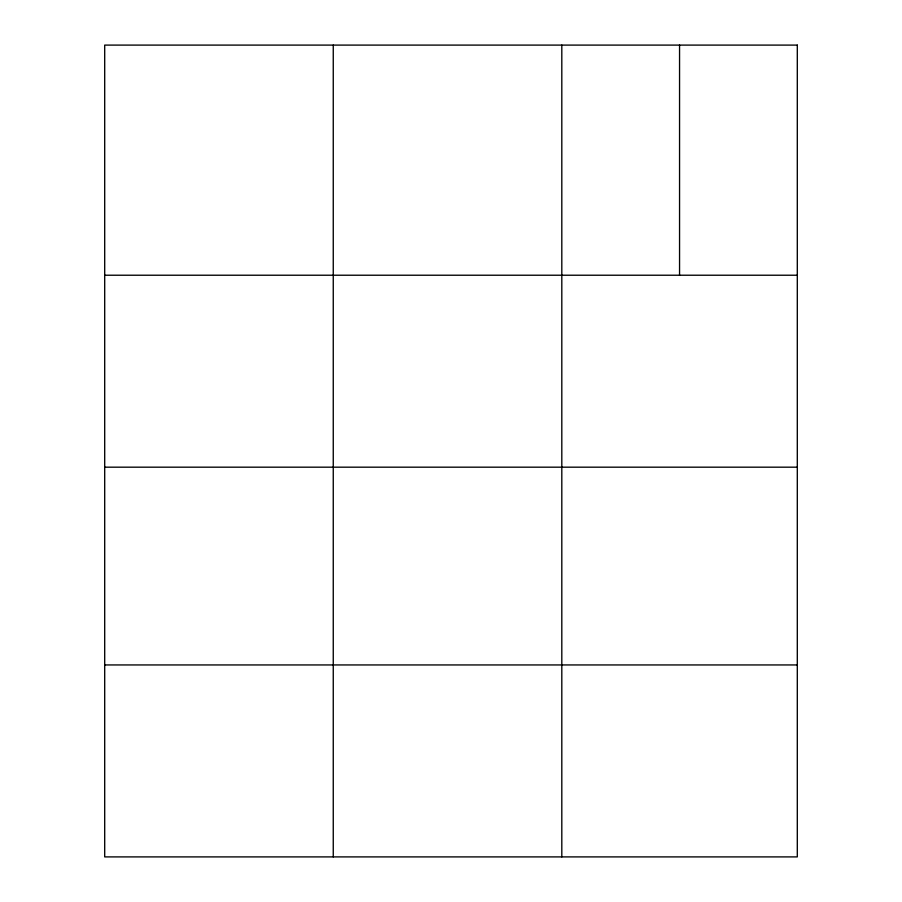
<?xml version="1.0" encoding="UTF-8"?>
<svg xmlns="http://www.w3.org/2000/svg" width="902" height="902" viewBox="0 0 902 902"><rect width="100%" height="100%" fill="white"/><g stroke="black" fill="none" stroke-linecap="round" stroke-linejoin="round"><path stroke-width="1.35" d="M104.7 275.223L797.3 275.223M104.7 467.18L797.3 467.18M104.7 664.943L797.3 664.943M679.556 45.1L679.556 275.223M561.811 45.1L561.811 856.9M333.255 45.1L333.255 856.9M797.3 45.1L104.7 45.1L104.7 856.9L797.3 856.9L797.3 45.1"/></g></svg>
